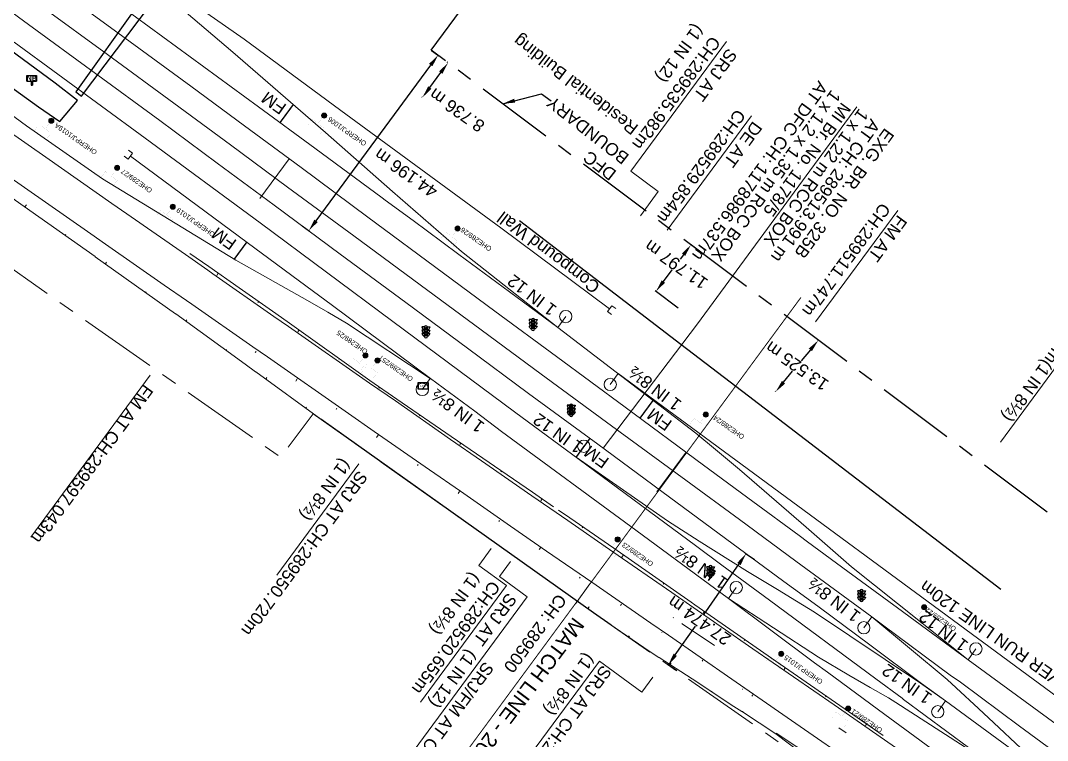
# Model space of a CAD drawing. Header units: metres. Extents: x 646303 to 662875, y 3366650 to 3378730.
# Drawn here: x 653125.6 to 653333.7, y 3373496.7 to 3373642.6 of the extents above; entities that cross this region are included whole.
import ezdxf
from ezdxf.enums import TextEntityAlignment as Align

# ---------------------------------------------------------------- set-up
doc = ezdxf.new("R2010")
doc.units = ezdxf.units.M
doc.header["$MEASUREMENT"] = 0
doc.header["$PDMODE"] = 3
doc.header["$PDSIZE"] = 0.5
doc.linetypes.add('CENTER', pattern=[50.8, 31.75, -6.35, 6.35, -6.35])
doc.linetypes.add('PHANTOM2', pattern=[1.25, 0.625, -0.125, 0.125, -0.125, 0.125, -0.125])
for name, color, linetype, lineweight in [('BOUNDARY DIMENTION', 10, 'Continuous', 0), ('BRIDGE DETAILS PLAN', 7, 'Continuous', 0), ('Existing Chainage', 7, 'Continuous', 0), ('Existing IR Track', 143, 'Continuous', 0), ('Existing Railway Boundary', 7, 'CENTER', 0), ('OHE MAST', 8, 'Continuous', 0), ('OHE MAST TEXT', 8, 'Continuous', 0), ('PROPOSED DFCC TOE SLOPES - Cut & Connection', 239, 'Continuous', 0), ('PROPOSED RETAINING WALL', 154, 'Continuous', 30), ("RAJPURA STN. SRJ's", 251, 'Continuous', 0)]:
    doc.layers.add(name, color=color, linetype=linetype, lineweight=lineweight)
for name, color, linetype in [('COMPOUND_WALL', 251, 'Continuous'), ('DFCC Boundary', 6, 'CENTER'), ('FOOTPATH', 251, 'Continuous'), ('LINK LINE', 190, 'Continuous'), ('LOCK', 251, 'Continuous'), ('MATCH LINE', 7, 'Continuous'), ('NAME_BOARD', 251, 'Continuous'), ('PLATFORM', 7, 'Continuous'), ('PROPOSED FORMATION LINE - Cut & Connection', 187, 'Continuous'), ('SIGNAL_POST', 8, 'Continuous'), ('TOPO_TEXT', 251, 'Continuous')]:
    doc.layers.add(name, color=color, linetype=linetype)
doc.styles.add('CUT-FILL', font='cut-fill.shx', dxfattribs={"height": 2})
doc.styles.add('NB', font='swissbo.ttf', dxfattribs={"height": 1.5})
doc.styles.get("Standard").update_dxf_attribs({"font": 'arial.ttf'})
doc.styles.add('Style-Arial', font='arial.ttf')
doc.dimstyles.new('DIM', dxfattribs={"dimtxt": 2.5, "dimasz": 2.5, "dimexe": 0.18, "dimexo": 0.0625, "dimgap": 0.09, "dimtad": 0, "dimtih": 1, "dimtoh": 1, "dimdec": 3, "dimzin": 0, "dimdsep": 46, "dimtxsty": 'Standard', "dimcen": 0.09, "dimadec": 0, "dimazin": 0, "dimtfac": 1, "dimtdec": 3, "dimtofl": 0, "dimtmove": 0, "dimatfit": 3, "dimfxl": 1, "dimtolj": 1, "dimtzin": 0, "dimarcsym": 0})
doc.dimstyles.new('ISO-25', dxfattribs={"dimtxt": 2.5, "dimasz": 2.5, "dimexe": 1.25, "dimexo": 0.625, "dimtad": 1, "dimtxsty": 'Standard', "dimcen": 2.5, "dimadec": 0, "dimazin": 0, "dimtfac": 1, "dimtmove": 0, "dimatfit": 3, "dimfxl": 1, "dimarcsym": 0})

# ---------------------------------------------------------------- blocks, each defined once
blk = doc.blocks.new('LOCK')
for p, q in [((-0.98, 0.67, 213), (-0.98, -0.6, 213)), ((1.14, 0.67, 213), (-0.98, 0.67, 213)), ((-0.93, 0.62, 213), (-0.93, -0.55, 213)), ((1.09, 0.62, 213), (-0.93, 0.62, 213)), ((1.09, -0.55, 213), (1.09, 0.62, 213)), ((1.14, -0.6, 213), (1.14, 0.67, 213)), ((-0.98, -0.6, 213), (1.14, -0.6, 213)), ((-0.93, -0.55, 213), (1.09, -0.55, 213))]:
    blk.add_line(p, q)
at = {"style": 'CUT-FILL'}
blk.add_text('LOCK', height=0.3, dxfattribs=at).set_placement((-0.49, -0.1, 213))
blk = doc.blocks.new('NB')
for p, q in [((-0.98, 0.82), (-0.98, 1.98)), ((-0.98, 1.98), (0.98, 1.98)), ((-0.98, 0.82), (0.98, 0.82)), ((-0.13, 0.82), (-0.13, 0)), ((-0.13, 0), (0.13, 0)), ((0.13, 0.82), (0.13, 0)), ((0.98, 1.98), (0.98, 0.82))]:
    blk.add_line(p, q)
at = {"style": 'NB', "width": 1.025371}
blk.add_text('NB', height=0.988, dxfattribs=at).set_placement((0, 1.4), align=Align.MIDDLE)
blk = doc.blocks.new('SIG')
for color, points in [(1, [(-0.22, 0.42, 0.180295), (-0.01, 0.33, -0.00255), (0.01, 0.33, -0.00255), (0.02, 0.33, 0.180295), (0.23, 0.42, -0.002654), (0.25, 0.44, 0.184495), (0.33, 0.65, 1.000001), (-0.32, 0.65, 0.184495), (-0.24, 0.44, -0.002654)]), (2, [(0.23, -0.23, -0.002654), (0.25, -0.21, 0.184495), (0.33, 0.01, 1.000001), (-0.32, 0.01, 0.184495), (-0.24, -0.21, -0.002654), (-0.22, -0.23, 0.180295), (-0.01, -0.32, -0.00255), (0.01, -0.32, -0.00255), (0.02, -0.32, 0.180295)]), (3, [(0.23, -0.88, -0.002654), (0.25, -0.86, 0.184495), (0.33, -0.64, 1.000001), (-0.32, -0.64, 0.184495), (-0.24, -0.86, -0.002654), (-0.22, -0.88, 0.395599)])]:
    blk.add_hatch(color=color).paths.add_polyline_path(points)
for p, q in [((-0.31, 0.98), (-0.32, -0.9)), ((0.33, -0.9), (0.32, 0.98))]:
    blk.add_line(p, q)
for points in [[(-0.31, 0.98), (-0.81, 0.98, 0.198758), (-0.42, 0.41, 0.003814), (-0.31, 0.39, 0.003814)], [(-0.31, 0.33), (-0.81, 0.33, 0.198758), (-0.42, -0.23, 0.003727), (-0.32, -0.26, 0.003727)], [(0.32, 0.98), (0.82, 0.98, -0.198758), (0.44, 0.41, -0.003814), (0.32, 0.39, -0.003814)], [(0.32, 0.33), (0.82, 0.33, -0.198758), (0.44, -0.23, -0.003727), (0.33, -0.26, -0.003727)], [(-0.32, -0.32), (-0.81, -0.32, 0.198758), (-0.42, -0.88, 0.003639), (-0.32, -0.9)], [(0.33, -0.32), (0.82, -0.32, -0.198758), (0.44, -0.88, -0.003639), (0.33, -0.9)]]:
    blk.add_lwpolyline(points, format="xyb")
for centre, radius, start, end in [((0.01, 0.91), 0.324, 12.4049, 167.5951), ((0.01, 0.81), 0.357, 27.7578, 152.2422), ((0.01, -0.9), 0.324, 181.4572, 358.5428)]:
    blk.add_arc(centre, radius, start, end)
blk = doc.blocks.new('OHE MAST')
h = blk.add_hatch(color=256)
edge = h.paths.add_edge_path()
edge.add_arc((0, 0), 0.514, 0, 360)
at = {"const_width": 0.01, "flags": 128}
for points in [[(1.5, 3.5), (1.5, 2), (-1.5, 2), (-1.5, 3.5)], [(0, 2), (0, 0)]]:
    blk.add_lwpolyline(points, dxfattribs=at)
blk.add_circle((0, 0), 0.514)
blk = doc.blocks.new('*D7303')
at = {"layer": 'Defpoints', "color": 0, "linetype": 'ByBlock', "ltscale": 0.5, "transparency": 16777216}
for p in [(653274.34, 3373533.25), (653256.83, 3373511.97), (653258.59, 3373510.74)]:
    blk.add_point(p, dxfattribs=at)
at = {"layer": 'Existing Railway Boundary', "color": 0, "linetype": 'ByBlock', "lineweight": -2, "ltscale": 0.5, "transparency": 16777216}
for p, q in [((653274.29, 3373533.28), (653272.44, 3373534.58)), ((653271.15, 3373532.43), (653263.88, 3373522.05)), ((653258.26, 3373514.02), (653262.34, 3373519.84)), ((653258.54, 3373510.78), (653256.68, 3373512.07))]:
    blk.add_line(p, q, dxfattribs=at)
at = {"layer": 'Existing Railway Boundary', "color": 0, "linetype": 'ByBlock', "ltscale": 0.5, "transparency": 16777216}
for points in [[(653270.81, 3373532.67), (653271.49, 3373532.19), (653272.58, 3373534.48)], [(653257.92, 3373514.26), (653258.6, 3373513.78), (653256.83, 3373511.97)]]:
    blk.add_solid(points, dxfattribs=at)
at = {"layer": 'Existing Railway Boundary', "color": 0, "linetype": 'ByBlock', "ltscale": 0.5, "transparency": 16777216, "insert": (653263.11, 3373520.94), "char_height": 2.5, "attachment_point": 5, "rotation": 145}
blk.add_mtext('\\A1;27.474 m', dxfattribs=at)
blk = doc.blocks.new('*D7093')
at = {"layer": 'BOUNDARY DIMENTION', "color": 0, "lineweight": -2, "transparency": 16777216}
for p, q in [((653287.17, 3373577.79), (653287.08, 3373577.87)), ((653285.62, 3373575.83), (653283.78, 3373573.6)), ((653280.19, 3373569.26), (653282.03, 3373571.49)), ((653278.55, 3373567.37), (653278.46, 3373567.45))]:
    blk.add_line(p, q, dxfattribs=at)
at = {"layer": 'BOUNDARY DIMENTION', "color": 0, "transparency": 16777216}
for points in [[(653285.3, 3373576.09), (653285.94, 3373575.56), (653287.22, 3373577.75)], [(653279.87, 3373569.53), (653280.51, 3373568.99), (653278.6, 3373567.33)]]:
    blk.add_solid(points, dxfattribs=at)
at = {"layer": 'Defpoints', "color": 0, "transparency": 16777216}
for p in [(653287.22, 3373577.75), (653287.22, 3373577.75), (653278.6, 3373567.33)]:
    blk.add_point(p, dxfattribs=at)
at = {"layer": 'BOUNDARY DIMENTION', "color": 0, "transparency": 16777216, "insert": (653282.91, 3373572.54), "char_height": 2.5, "attachment_point": 5, "rotation": 145}
blk.add_mtext('\\A1;13.525 m', dxfattribs=at)
blk = doc.blocks.new('*D7096')
at = {"layer": 'BOUNDARY DIMENTION', "color": 0, "lineweight": -2, "transparency": 16777216}
for p, q in [((653212.18, 3373634.05), (653212.08, 3373634.12)), ((653208.53, 3373628.99), (653210.75, 3373632)), ((653207, 3373627.01), (653206.9, 3373627.08))]:
    blk.add_line(p, q, dxfattribs=at)
at = {"layer": 'BOUNDARY DIMENTION', "color": 0, "transparency": 16777216}
for points in [[(653210.41, 3373632.25), (653211.08, 3373631.75), (653212.23, 3373634.01)], [(653208.2, 3373629.24), (653208.87, 3373628.74), (653207.05, 3373626.98)]]:
    blk.add_solid(points, dxfattribs=at)
at = {"layer": 'Defpoints', "color": 0, "transparency": 16777216}
for p in [(653212.23, 3373634.01), (653212.23, 3373634.01), (653207.05, 3373626.98)]:
    blk.add_point(p, dxfattribs=at)
at = {"layer": 'BOUNDARY DIMENTION', "color": 0, "transparency": 16777216, "insert": (653214.03, 3373624.39), "char_height": 2.5, "attachment_point": 5, "rotation": 145}
blk.add_mtext('\\A1;8.736 m', dxfattribs=at)
blk = doc.blocks.new('*D6981')
at = {"layer": 'Defpoints', "color": 0, "linetype": 'Continuous', "ltscale": 0.5, "transparency": 16777216}
for p in [(653208.84, 3373636.55), (653210.2, 3373635.55), (653182.64, 3373600.96)]:
    blk.add_point(p, dxfattribs=at)
at = {"layer": 'DFCC Boundary', "color": 0, "linetype": 'Continuous', "lineweight": -2, "ltscale": 0.5, "transparency": 16777216}
for p, q in [((653208.89, 3373636.52), (653210.35, 3373635.44)), ((653185.48, 3373601.97), (653208.72, 3373633.54)), ((653182.69, 3373600.93), (653184.15, 3373599.85))]:
    blk.add_line(p, q, dxfattribs=at)
at = {"layer": 'DFCC Boundary', "color": 0, "linetype": 'Continuous', "ltscale": 0.5, "transparency": 16777216}
for points in [[(653208.38, 3373633.78), (653209.06, 3373633.29), (653210.2, 3373635.55)], [(653185.15, 3373602.22), (653185.82, 3373601.72), (653184, 3373599.96)]]:
    blk.add_solid(points, dxfattribs=at)
at = {"layer": 'DFCC Boundary', "color": 0, "linetype": 'Continuous', "ltscale": 0.5, "transparency": 16777216, "insert": (653203.7, 3373611.66), "char_height": 2.5, "attachment_point": 5, "rotation": 145}
blk.add_mtext('\\A1;44.196 m', dxfattribs=at)
blk = doc.blocks.new('*D6999')
at = {"layer": 'BOUNDARY DIMENTION', "color": 0, "lineweight": -2, "transparency": 16777216}
for p, q in [((653265.94, 3373593.72), (653261.28, 3373597.21)), ((653259.93, 3373595.1), (653259.25, 3373594.2)), ((653255.85, 3373589.67), (653257.61, 3373592.01)), ((653258.86, 3373584.28), (653254.2, 3373587.77))]:
    blk.add_line(p, q, dxfattribs=at)
at = {"layer": 'BOUNDARY DIMENTION', "color": 0, "transparency": 16777216}
for points in [[(653259.59, 3373595.35), (653260.26, 3373594.85), (653261.43, 3373597.1)], [(653255.51, 3373589.92), (653256.18, 3373589.42), (653254.35, 3373587.67)]]:
    blk.add_solid(points, dxfattribs=at)
at = {"layer": 'Defpoints', "color": 0, "transparency": 16777216}
for p in [(653261.43, 3373597.1), (653265.99, 3373593.68), (653258.91, 3373584.24)]:
    blk.add_point(p, dxfattribs=at)
at = {"layer": 'BOUNDARY DIMENTION', "color": 0, "transparency": 16777216, "insert": (653258.43, 3373593.1), "char_height": 2.5, "attachment_point": 5, "rotation": 145}
blk.add_mtext('\\A1;11.797 m', dxfattribs=at)

msp = doc.modelspace()

# ---------------------------------------------------------------- linework, layer by layer
at = {"layer": 'BRIDGE DETAILS PLAN', "color": 7, "linetype": 'Continuous', "lineweight": 0, "flags": 128}
for points in [[(653295.0276, 3373625.0866), (653262.7416, 3373581.085)], [(653262.7416, 3373581.085), (653243.6444, 3373555.867)]]:
    msp.add_lwpolyline(points, dxfattribs=at)
at = {"layer": 'COMPOUND_WALL', "linetype": 'Continuous'}
for points in [[(653259.396, 3373576.932, 270.136), (653226.701, 3373601.996, 268.966)], [(653324.214, 3373527.243, 269.663), (653273.062, 3373566.463, 269.839), (653259.396, 3373576.932, 270.136)]]:
    msp.add_polyline3d(points, dxfattribs=at)
at = {"layer": 'DFCC Boundary', "ltscale": 0.5, "flags": 128}
msp.add_lwpolyline([(655695.597, 3371812.1897), (655640.8822, 3371912.823), (655580.0449, 3371996.7158), (655509.7792, 3372062.0857), (655426.9534, 3372113.9756), (655342.6069, 3372167.9462), (655257.8854, 3372221.2222), (655173.2688, 3372275.363), (655087.3459, 3372327.2788), (655002.8598, 3372380.6107), (654914.5097, 3372429.9473), (654741.1355, 3372529.4419), (654650.033, 3372576.4159), (654568.6995, 3372626.155), (654571.9877, 3372630.6369), (654391.4686, 3372756.327), (654377.1337, 3372736.8494), (654004.4289, 3373016.6995), (654007.7887, 3373020.6424), (653690.5739, 3373253.6486), (653690.5425, 3373253.6059), (653433.8132, 3373453.1485), (653440.7668, 3373462.5592), (653208.8394, 3373636.5534), (653216.1698, 3373646.5105), (653142.1983, 3373700.8896), (653053.6963, 3373771.1122), (652994.4341, 3373810.5255), (652929.3691, 3373859.5713), (652860.9168, 3373902.1103), (652749.6028, 3373984.4705), (652631.2396, 3374070.7175), (652636.2281, 3374078.1704), (652537.912, 3374145.7283), (652392.904, 3374241.2711), (652388.7719, 3374235.6812), (652308.569, 3374304.8076), (652315.9256, 3374314.7669), (652103.9815, 3374448.7876), (652083.1937, 3374464.1943), (652072.7494, 3374471.9329), (652052.3219, 3374487.0684), (652038.1897, 3374497.5387), (652024.0173, 3374508.0388), (652009.8347, 3374518.5254), (651995.6683, 3374529), (651981.7515, 3374539.2836), (651967.8828, 3374549.5317), (651954.6903, 3374559.2866), (651941.4997, 3374569.04), (651923.9377, 3374582.0168), (651906.3215, 3374595.0337), (651892.0868, 3374605.5547), (651877.7985, 3374616.1153), (651861.6288, 3374628.0564), (651845.5071, 3374639.9619), (651829.5757, 3374651.7544), (651824.7911, 3374655.296), (651813.6747, 3374663.5244), (651797.4592, 3374675.4968), (651792.6217, 3374679.0685), (651809.3453, 3374701.6999), (651798.0335, 3374710.0518), (651782.3495, 3374721.6444), (651766.6655, 3374733.2369), (651750.5163, 3374745.1875), (651734.3118, 3374757.179), (651717.3274, 3374769.6994), (651700.4625, 3374782.1317), (651684.6001, 3374793.8578), (651668.5938, 3374805.6902), (651652.6806, 3374817.4203), (651636.8173, 3374829.1137), (651620.9269, 3374840.8662), (651604.9647, 3374852.6718), (651588.7459, 3374864.6312), (651572.5882, 3374876.5455), (651556.6943, 3374888.2868), (651540.8409, 3374899.9983), (651524.5553, 3374912.0488), (651508.2568, 3374924.109), (651492.7938, 3374935.5157), (651477.3997, 3374946.8715), (651461.3291, 3374958.7436), (651445.2311, 3374970.6359), (651429.3555, 3374982.3615), (651413.4375, 3374994.1184), (651396.6322, 3375006.522), (651379.7761, 3375018.963), (651363.6644, 3375030.8565), (651352.7728, 3375038.8965), (651331.6522, 3375054.4784), (651315.7738, 3375066.1947), (651299.7306, 3375078.0412), (651283.6239, 3375089.9346), (651273.9044, 3375097.1057), (651264.2377, 3375104.2378), (651243.4187, 3375119.6324), (651222.5077, 3375135.095), (651201.5462, 3375150.5784), (651180.4926, 3375166.1298), (651161.7365, 3375179.9701), (651143.0969, 3375193.7244), (651126.6442, 3375205.9373), (651110.0563, 3375218.2505), (651088.7204, 3375233.9244), (651067.5473, 3375249.4788), (651049.4448, 3375262.8672), (651031.0656, 3375276.4601), (651013.3004, 3375289.5618), (650995.6557, 3375302.5748), (650975.556, 3375317.4171), (650955.4878, 3375332.2363), (650948.8014, 3375337.1771), (650951.4372, 3375340.7501), (650937.0874, 3375351.3535), (650916.0918, 3375366.8677), (650897.9224, 3375380.2929), (650879.805, 3375393.6796), (650866.8386, 3375403.2309), (650853.9116, 3375412.7532), (650835.5886, 3375426.289), (650817.2946, 3375439.8035), (650797.968, 3375454.1206), (650778.7222, 3375468.3781), (650760.7655, 3375481.6337), (650742.8011, 3375494.8949), (650723.0807, 3375509.4255), (650703.3693, 3375523.9495), (650688.6613, 3375534.8372), (650673.8463, 3375545.804), (650653.7938, 3375560.6295), (650633.6894, 3375575.4932), (650612.6421, 3375591.0542), (650592.0153, 3375606.3042), (650570.0328, 3375622.5591), (650548.5001, 3375638.4814), (650530.5234, 3375651.793), (650512.3606, 3375665.2423), (650494.7465, 3375678.2665), (650476.9008, 3375691.462), (650459.2976, 3375704.4721), (650441.3132, 3375717.7633), (650427.1261, 3375728.1319), (650413.8099, 3375737.864), (650402.677, 3375746.2697), (650389.8486, 3375755.6668), (650377.7322, 3375764.5425), (650360.7275, 3375777.1141), (650343.7744, 3375789.6482), (650325.0342, 3375803.5254), (650306.3109, 3375817.39), (650287.6225, 3375831.2124), (650268.717, 3375845.1957), (650250.337, 3375858.8009), (650231.8256, 3375872.5033), (650215.4559, 3375884.6355), (650199.261, 3375896.6381), (650189.9351, 3375903.5429), (650184.6476, 3375907.4517), (650170.3331, 3375918.0338), (650153.2211, 3375930.7288), (650135.9365, 3375943.5518), (650119.2313, 3375955.9159), (650102.3769, 3375968.3905), (650085.2738, 3375981.0461), (650068.2078, 3375993.6742), (650052.7787, 3376005.1011), (650037.4384, 3376016.4621), (650022.1728, 3376027.766), (650006.9632, 3376039.0283), (649974.7512, 3376062.8762), (649961.4537, 3376072.7117), (649948.2091, 3376082.508), (649944.476, 3376085.2722), (649918.728, 3376050.5341), (649909.4316, 3376057.4177), (649896.4092, 3376067.0604), (649893.7832, 3376069.0128), (649891.1645, 3376070.9437), (649888.4639, 3376072.9569), (649875.744, 3376082.3694), (649867.5551, 3376088.4016), (649853.4118, 3376098.8745), (649839.2513, 3376109.3603), (649829.0749, 3376116.9005), (649827.2194, 3376118.2675), (649818.0867, 3376125.0366), (649808.8566, 3376131.8779), (649793.2502, 3376143.4201), (649777.6288, 3376154.9733), (649763.6321, 3376165.3144), (649749.5741, 3376175.7007), (649733.9228, 3376187.2754), (649718.3343, 3376198.8036), (649705.3241, 3376208.4391), (649692.3703, 3376218.0327), (649678.0208, 3376228.6769), (649663.5747, 3376239.3366), (649646.4625, 3376252.0623), (649634.6272, 3376260.744), (649624.9192, 3376267.9946), (649615.0208, 3376275.3876), (649599.9831, 3376286.4834), (649588.9857, 3376294.598), (649590.032, 3376296.0132), (649586.1685, 3376298.8639), (649569.3593, 3376311.3207), (649552.641, 3376323.7102), (649537.2353, 3376335.0739), (649521.9792, 3376346.327), (649506.2408, 3376358.0035), (649490.3575, 3376369.7875), (649475.7578, 3376380.5673), (649461.1933, 3376391.3211), (649445.4753, 3376402.9572), (649429.8494, 3376414.5253), (649414.4906, 3376425.9209), (649378.3483, 3376452.6365), (649368.4603, 3376459.9984), (649352.6509, 3376471.6682), (649336.6992, 3376483.4434), (649322.3941, 3376494.1037), (649307.6557, 3376505.0862), (649290.8736, 3376517.4208), (649273.972, 3376529.8435), (649258.1992, 3376541.4854), (649242.2966, 3376553.2232), (649226.5432, 3376564.8634), (649210.8826, 3376576.435), (649195.2207, 3376588.0769), (649179.5326, 3376599.7383), (649164.9134, 3376610.5118), (649150.5177, 3376621.1205), (649135.415, 3376632.3287), (649120.2337, 3376643.5954), (649107.8929, 3376652.6743), (649095.5927, 3376661.7234), (649079.5687, 3376673.5769), (649063.4846, 3376685.4748), (649046.5651, 3376697.9756), (649029.6506, 3376710.4727), (649013.3465, 3376722.5351), (648996.9805, 3376734.6431), (648980.3936, 3376746.8979), (648963.6626, 3376759.259), (648946.7453, 3376771.7643), (648929.6945, 3376784.3682), (648913.5118, 3376796.3614), (648897.2206, 3376808.435), (648876.2496, 3376823.9678), (648855.1325, 3376839.6089), (648839.3985, 3376851.2044), (648823.6596, 3376862.8037), (648806.187, 3376875.7235), (648788.7814, 3376888.5937), (648772.4766, 3376900.6763), (648756.1277, 3376912.7915), (648748.6058, 3376918.3049), (648733.321, 3376929.6306), (648718.1841, 3376940.8501), (648694.1574, 3376958.9078), (648686.9154, 3376964.1595), (648685.9321, 3376964.8321), (648667.95, 3376978.2197), (648649.3198, 3376992.1471), (648633.5557, 3377003.8368), (648617.684, 3377015.6038), (648613.3865, 3377018.7718), (648613.1308, 3377018.4261), (648605.39, 3377024.1325), (648593.439, 3377032.9404), (648576.5994, 3377045.3816), (648559.8787, 3377057.7351), (648542.9247, 3377070.3132), (648525.9483, 3377082.908), (648511.3109, 3377093.7409), (648496.5572, 3377104.6599), (648477.562, 3377118.7172), (648458.5464, 3377132.7896), (648451.3349, 3377138.2101), (648435.5918, 3377149.862), (648422.1096, 3377159.9046), (648408.3664, 3377170.0637), (648394.6863, 3377180.1761), (648381.6588, 3377189.818), (648368.6059, 3377199.4787), (648354.1188, 3377210.196), (648339.6473, 3377220.9017), (648325.8166, 3377231.1386), (648311.9735, 3377241.3853), (648297.2469, 3377252.2824), (648283.6168, 3377262.3688), (648282.6002, 3377260.9951), (648281.5015, 3377261.8082), (648268.446, 3377271.4578), (648255.3849, 3377281.1115), (648243.3023, 3377290.0413), (648231.5826, 3377298.7116), (648230.1246, 3377299.843), (648216.137, 3377310.1827), (648202.3989, 3377320.3379), (648187.9045, 3377331.0225), (648173.4524, 3377341.7035), (648159.964, 3377351.7009), (648146.3755, 3377361.7726), (648132.3698, 3377372.1252), (648118.3132, 3377382.5155), (648104.5683, 3377392.6752), (648090.8453, 3377402.8186), (648079.0331, 3377411.5788), (648067.1746, 3377420.3734), (648052.1864, 3377431.461), (648037.1291, 3377442.5999), (648023.4384, 3377452.7367), (648009.6421, 3377462.9518), (647998.5681, 3377471.1475), (647977.6651, 3377486.6371), (647970.8013, 3377491.7424), (647954.3046, 3377504.0127), (647940.5645, 3377514.1537), (647927.1436, 3377524.0583), (647912.5029, 3377534.9198), (647897.7662, 3377545.8524), (647883.3488, 3377556.5286), (647868.9785, 3377567.1699), (647855.3948, 3377577.2425), (647841.7032, 3377587.3948), (647828.8284, 3377596.8277), (647815.9828, 3377606.2395), (647798.869, 3377618.9232), (647787.996, 3377626.9816), (647769.1212, 3377640.9619), (647756.6675, 3377650.183), (647742.624, 3377660.5991), (647728.5049, 3377671.0713), (647713.635, 3377682.0926), (647698.699, 3377693.1628), (647681.9918, 3377705.517), (647665.4025, 3377717.7839), (647652.0515, 3377727.6811), (647638.8028, 3377737.5025), (647625.2604, 3377747.546), (647611.724, 3377757.585), (647601.846, 3377764.9047), (647586.5632, 3377776.2354), (647574.9107, 3377784.8659), (647552.1318, 3377801.7377), (647544.5766, 3377807.3492), (647531.2096, 3377817.2774), (647518.7824, 3377826.4783), (647506.3678, 3377835.6698), (647493.0662, 3377845.5438), (647479.7149, 3377855.4547), (647466.3541, 3377865.3556), (647452.9886, 3377875.26), (647440.1702, 3377884.755), (647427.3392, 3377894.2595), (647421.9004, 3377898.2902), (647422.4016, 3377898.9655), (647413.1507, 3377905.8213), (647398.5546, 3377916.6386), (647385.2867, 3377926.4568), (647372.1159, 3377936.2032), (647357.4127, 3377947.1112), (647351.2811, 3377951.6601), (647330.0092, 3377967.4105), (647317.4471, 3377976.6964), (647304.414, 3377986.3606), (647291.335, 3377996.0589), (647278.7541, 3378005.3917), (647266.0777, 3378014.7954), (647252.9457, 3378024.4462), (647239.9839, 3378033.9719), (647225.7512, 3378044.5255), (647211.5179, 3378055.0796), (647196.511, 3378066.208), (647181.4966, 3378077.3419), (647167.7872, 3378087.5064), (647154.0498, 3378097.6917), (647140.7668, 3378107.5414), (647127.4862, 3378117.3893), (647113.2521, 3378127.9375), (647099.0375, 3378138.4713), (647085.0268, 3378148.8592), (647070.9977, 3378159.2608), (647056.5444, 3378169.9697), (647042.0873, 3378180.6814), (647027.5624, 3378191.4464), (647013.0728, 3378202.1851), (646999.864, 3378211.9684), (646986.6741, 3378221.7376), (646973.6148, 3378231.4185), (646960.4875, 3378241.1499), (646945.7953, 3378252.0414), (646931.0256, 3378262.9902), (646930.6274, 3378263.2852), (646951.9475, 3378292.0562)], dxfattribs=at)
at = {"layer": 'Existing Chainage', "color": 0, "linetype": 'Continuous', "lineweight": 13, "flags": 128}
for points in [[(653174.126, 3373606.4875), (653180.0548, 3373614.5404)], [(653254.5095, 3373547.0278), (653260.4504, 3373555.0718)]]:
    msp.add_lwpolyline(points, dxfattribs=at)
at = {"layer": 'Existing IR Track', "flags": 128}
for points in [[(653208.6326, 3373570.0166), (653191.6631, 3373581.2112), (653187.8748, 3373583.4691), (653183.7851, 3373585.8114), (653169.2489, 3373593.9716), (653142.2016, 3373610.4694), (653126.8177, 3373621.2183), (653087.2801, 3373650.3681), (653040.9011, 3373684.5495)], [(653234.492, 3373580.3378), (653214.9833, 3373595.7835), (653200.9834, 3373607.9227), (653187.3821, 3373619.8394), (653168.6291, 3373636.1263), (653156.4805, 3373646.489), (653153.5116, 3373649.0447), (653149.8458, 3373652.2738), (653141.9771, 3373659.1641), (653136.4367, 3373663.9879), (653126.201, 3373672.9183), (653117.4788, 3373680.4895)], [(653244.9593, 3373584.1682), (653222.9098, 3373600.5697), (653190.5405, 3373624.3504), (653170.9388, 3373638.7748), (653157.9983, 3373647.8682), (653142.3481, 3373659.7071), (653136.7159, 3373664.1621), (653126.201, 3373672.9183)], [(653234.492, 3373580.3378), (653224.6418, 3373587.5982), (653214.4132, 3373595.1387), (653210.9529, 3373597.7348), (653205.1557, 3373602.0288), (653199.5081, 3373606.172), (653198.8602, 3373606.6507), (653185.2288, 3373616.7202), (653173.8471, 3373625.0578), (653162.7214, 3373633.2078), (653148.8836, 3373643.3005), (653135.9219, 3373652.7543), (653117.1724, 3373666.5456)], [(653114.3889, 3373662.778), (653132.956, 3373649.093), (653146.0846, 3373639.5004), (653160.0914, 3373629.238), (653171.0029, 3373621.2047), (653182.4587, 3373612.7706), (653195.9674, 3373602.7429), (653211.3195, 3373591.3472), (653221.7338, 3373583.6639), (653234.2149, 3373574.4556), (653248.1047, 3373564.1898), (653263.9843, 3373552.4618), (653273.9813, 3373545.083), (653283.3529, 3373538.1738), (653285.0673, 3373536.9042), (653293.2348, 3373530.9191), (653303.249, 3373523.5633), (653317.6199, 3373512.9801), (653335.3815, 3373499.964)], [(653111.5589, 3373658.9601), (653130.0925, 3373645.275), (653143.2285, 3373635.6585), (653156.6954, 3373625.7997), (653168.1467, 3373617.3529), (653179.7269, 3373608.8101), (653193.1401, 3373598.9238), (653206.5752, 3373589.0215), (653218.9352, 3373579.8898), (653231.0802, 3373570.9169), (653245.3343, 3373560.4529), (653260.3742, 3373549.4125), (653271.2567, 3373541.4098), (653282.6826, 3373533.0075), (653298.0825, 3373521.6847), (653300.5196, 3373519.875), (653313.9356, 3373509.9121), (653316.0278, 3373508.4486), (653328.0088, 3373499.5369), (653332.3315, 3373496.3806), (653342.1277, 3373489.1421)], [(653108.856, 3373655.3032), (653127.204, 3373641.7838), (653140.5421, 3373632.0156), (653153.8129, 3373622.2966), (653165.4395, 3373613.6909), (653176.9941, 3373605.1382), (653190.3982, 3373595.2187), (653203.6426, 3373585.4174), (653216.1668, 3373576.1462), (653228.5305, 3373566.9939), (653242.5455, 3373556.676), (653257.09, 3373545.9683), (653268.4398, 3373537.599), (653280.2415, 3373528.8963), (653284.1361, 3373526.0343), (653287.3864, 3373523.6644), (653297.6655, 3373516.0259), (653308.1675, 3373508.2238), (653312.9997, 3373504.7035), (653321.3354, 3373498.5574), (653327.4483, 3373494.0596), (653334.1406, 3373489.1205)], [(653589.2761, 3373289.914), (653578.1075, 3373298.1757), (653531.6696, 3373333.0756), (653506.3207, 3373353.1243), (653482.1744, 3373372.2848), (653450.791, 3373396.4534), (653421.9196, 3373418.2064), (653383.4214, 3373446.7403), (653355.0438, 3373467.6945), (653331.164, 3373485.2442), (653322.0421, 3373492.0109), (653304.4983, 3373504.9733), (653304.2022, 3373505.2013), (653298.9105, 3373509.1454), (653277.3417, 3373525.0611), (653271.7085, 3373529.2226), (653267.6726, 3373532.2032), (653262.331, 3373536.1541), (653238.8115, 3373553.5782), (653225.6563, 3373563.2586), (653201.0742, 3373581.5641), (653174.1568, 3373601.5586), (653150.8967, 3373618.7451), (653124.3648, 3373638.158)], [(653208.6495, 3373570.004), (653192.2661, 3373582.2653), (653188.5662, 3373585.0442), (653184.996, 3373587.6471), (653171.5179, 3373597.5666), (653147.8856, 3373615.0784)], [(653317.5966, 3373512.9969), (653293.9846, 3373531.8366), (653284.7821, 3373539.8957), (653271.2421, 3373551.5621), (653266.4364, 3373555.6123), (653262.4167, 3373558.9583), (653234.492, 3373580.3378)], [(653246.6881, 3373571.0003), (653343.3276, 3373499.861)], [(653371.1528, 3373449.8828), (653352.1675, 3373464.1113), (653328.606, 3373481.4262), (653300.7183, 3373501.9502), (653289.0739, 3373510.5212), (653286.4782, 3373512.4276), (653269.0362, 3373525.4187), (653250.2883, 3373539.2885), (653223.053, 3373559.3039), (653217.627, 3373563.3745), (653208.6495, 3373570.004)], [(653313.0178, 3373504.686), (653307.9244, 3373508.2988), (653286.476, 3373522.6312), (653282.8054, 3373524.8955), (653278.96, 3373527.2838), (653272.8899, 3373530.9367), (653263.1233, 3373537.0392), (653256.6546, 3373541.1739), (653238.1585, 3373554.0587)], [(653322.089, 3373491.9762), (653302.9513, 3373504.3439), (653301.4371, 3373505.2711), (653297.702, 3373507.4241), (653293.4123, 3373509.887), (653287.2421, 3373513.5094), (653269.0362, 3373525.4187)], [(653344.7129, 3373481.3209), (653334.5682, 3373489.5512), (653328.2251, 3373495.0895), (653322.7591, 3373500.251), (653319.6569, 3373503.1559), (653315.1755, 3373507.352), (653313.3233, 3373509.0049), (653298.0684, 3373521.695)]]:
    msp.add_lwpolyline(points, dxfattribs=at)
at = {"layer": 'Existing Railway Boundary', "ltscale": 0.5, "flags": 128}
msp.add_lwpolyline([(654002.209, 3372947.3374), (653941.6142, 3372995.8875), (653885.0948, 3373041.1722), (653849.3973, 3373069.6171), (653743.2122, 3373149.4146), (653618.3148, 3373244.7252), (653580.9535, 3373273.9706), (653528.5753, 3373314.5086), (653337.2875, 3373455.6537), (653241.7142, 3373522.5487), (653184.8817, 3373562.8841), (653178.3209, 3373554.058), (653007.7255, 3373673.7874), (652924.822, 3373729.8796), (652907.72, 3373740.0209), (652904.5642, 3373745.0641), (652864.1809, 3373771.0185), (652862.8289, 3373763.9282), (652836.0798, 3373790.575), (652793.9064, 3373826.9777), (652786.3399, 3373815.8276), (652694.4321, 3373883.0097), (652615.3514, 3373944.3753), (652559.0758, 3373987.3078), (652463.6034, 3374028.6205), (652316.9711, 3374087.5745), (652144.3796, 3374095.1872)], dxfattribs=at)
at = {"layer": 'FOOTPATH', "linetype": 'Continuous'}
msp.add_polyline3d([(653115.666, 3373677.901, 268.873), (653113.801, 3373675.867, 268.858), (653113.291, 3373675.14, 268.878), (653133.939, 3373658.292, 268.841), (653138.201, 3373655.025, 268.937), (653149.431, 3373645.792, 268.973), (653136.804, 3373628.104, 268.916), (653137.963, 3373627.244, 268.917), (653152.171, 3373646.012, 268.984), (653139.238, 3373656.316, 268.936), (653135.204, 3373659.425, 268.806)], close=True, dxfattribs=at)
at = {"layer": 'LINK LINE', "linetype": 'Continuous', "lineweight": 0}
for points in [[(653186.4797, 3373561.75), (653173.2599, 3373571.3661), (653173.2539, 3373571.3705), (653171.132, 3373572.9128), (653157.0573, 3373583.0914), (653157.0473, 3373583.0985), (653140.7724, 3373594.7019), (653140.7607, 3373594.7102), (653124.542, 3373606.1909), (653124.4477, 3373606.2573), (653108.122, 3373617.7447), (653108.0903, 3373617.767), (653091.8788, 3373629.4158), (653091.8484, 3373629.4376), (653075.6048, 3373641.044), (653075.5754, 3373641.0649), (653059.2879, 3373652.6718), (653059.2841, 3373652.6745), (653043.5204, 3373663.92)], [(653159.9052, 3373595.3584), (653163.7449, 3373592.7042), (653169.8856, 3373588.4186), (653177.3632, 3373583.1929), (653180.1292, 3373581.2345), (653196.4069, 3373569.6151), (653201.8399, 3373565.8507), (653212.8881, 3373558.2917), (653229.3578, 3373546.9524), (653233.6101, 3373544.0383)]]:
    msp.add_lwpolyline(points, dxfattribs=at)
at = {"layer": 'LINK LINE', "linetype": 'Continuous', "lineweight": 0, "flags": 128}
for points in [[(653126.8231, 3373605.2472), (653126.5035, 3373604.8025)], [(653134.8046, 3373599.218), (653134.6657, 3373599.0247)], [(653143.0641, 3373593.5755), (653142.8229, 3373593.2399)], [(653151.075, 3373587.5871), (653150.9654, 3373587.4347)], [(653159.3051, 3373581.9037), (653159.098, 3373581.6156)], [(653181.7654, 3373579.4762), (653182.0402, 3373579.8703)], [(653181.7654, 3373579.4762), (653182.0402, 3373579.8703)], [(653167.3134, 3373575.9117), (653167.2011, 3373575.7555)], [(653173.33, 3373575.4742), (653173.1828, 3373575.2631)], [(653173.33, 3373575.4742), (653173.1828, 3373575.2631)], [(653173.3305, 3373575.4739), (653173.1833, 3373575.2627)], [(653173.3305, 3373575.4739), (653173.1833, 3373575.2627)], [(653190.0739, 3373573.909), (653190.1795, 3373574.0604)], [(653190.0739, 3373573.909), (653190.1795, 3373574.0604)], [(653175.5461, 3373570.232), (653175.2965, 3373569.8847)], [(653181.6808, 3373569.9658), (653181.3575, 3373569.5022)], [(653181.6808, 3373569.9658), (653181.3575, 3373569.5022)], [(653181.6809, 3373569.9657), (653181.3577, 3373569.502)], [(653181.6809, 3373569.9657), (653181.3577, 3373569.502)], [(653198.171, 3373568.0402), (653198.3367, 3373568.278)], [(653198.171, 3373568.0402), (653198.3367, 3373568.278)], [(653183.5251, 3373564.1991), (653183.3835, 3373564.0022)], [(653189.7094, 3373563.9961), (653189.5346, 3373563.7454)], [(653189.7094, 3373563.9961), (653189.5346, 3373563.7454)], [(653189.7107, 3373563.9952), (653189.536, 3373563.7444)], [(653189.7107, 3373563.9952), (653189.536, 3373563.7444)], [(653198.0909, 3373558.5301), (653197.7624, 3373558.0586)], [(653198.0909, 3373558.5301), (653197.7624, 3373558.0586)], [(653198.0926, 3373558.5289), (653197.7644, 3373558.0573)], [(653198.0926, 3373558.5289), (653197.7644, 3373558.0573)], [(653214.5846, 3373556.6194), (653214.8217, 3373556.9605)], [(653214.5846, 3373556.6194), (653214.8217, 3373556.9605)], [(653206.1529, 3373552.6045), (653206.0047, 3373552.3916)], [(653206.1529, 3373552.6045), (653206.0047, 3373552.3916)], [(653206.1551, 3373552.603), (653206.0071, 3373552.39)], [(653206.1551, 3373552.603), (653206.0071, 3373552.39)], [(653222.9267, 3373551.1031), (653223.0569, 3373551.2906)], [(653222.9267, 3373551.1031), (653223.0569, 3373551.2906)], [(653214.5153, 3373547.1098), (653214.2514, 3373546.7301)], [(653214.5153, 3373547.1098), (653214.2514, 3373546.7301)], [(653214.5159, 3373547.1094), (653214.2521, 3373546.7296)], [(653214.5159, 3373547.1094), (653214.2521, 3373546.7296)], [(653234.6165, 3373543.3486), (653236.8739, 3373541.8015), (653245.8285, 3373535.6139), (653261.4918, 3373524.662), (653262.2209, 3373524.1578), (653278.6526, 3373512.756), (653295.0691, 3373501.3324), (653300.3626, 3373497.6476)], [(653222.6134, 3373541.2381), (653222.4976, 3373541.0714)], [(653222.6134, 3373541.2381), (653222.4976, 3373541.0714)], [(653222.6153, 3373541.2368), (653222.4996, 3373541.0701)], [(653222.6153, 3373541.2368), (653222.4996, 3373541.0701)], [(653230.9474, 3373535.7035), (653230.6937, 3373535.3379)], [(653230.9474, 3373535.7035), (653230.6937, 3373535.3379)], [(653230.9492, 3373535.7023), (653230.6957, 3373535.3364)], [(653230.9492, 3373535.7023), (653230.6957, 3373535.3364)], [(653239.0167, 3373529.7872), (653238.8644, 3373529.5675)], [(653239.0167, 3373529.7872), (653238.8644, 3373529.5675)], [(653239.018, 3373529.7863), (653238.8658, 3373529.5665)], [(653239.018, 3373529.7863), (653238.8658, 3373529.5665)], [(653238.0634, 3373524.3185), (653240.9147, 3373528.4258)], [(653239.8346, 3373523.8827), (653244.7845, 3373520.3935), (653253.145, 3373514.6439), (653254.9367, 3373513.4766), (653254.9852, 3373513.445), (653261.6609, 3373509.1243), (653270.1162, 3373503.517), (653271.7259, 3373502.5269), (653271.8549, 3373502.4476), (653278.6243, 3373497.9902), (653286.6315, 3373491.9352), (653288.0403, 3373490.8694), (653288.0616, 3373490.8533), (653294.9587, 3373486.3867), (653305.1678, 3373480.5122), (653305.2869, 3373480.4416), (653321.8837, 3373469.5311), (653322.0241, 3373469.4393), (653338.6216, 3373458.5837)], [(653240.7908, 3373523.7397), (653240.5428, 3373523.3835)], [(653240.8271, 3373523.7146), (653240.5808, 3373523.3567)], [(653247.392, 3373524.3139), (653247.1649, 3373523.9859)], [(653247.392, 3373524.3139), (653247.1649, 3373523.9859)], [(653247.3923, 3373524.3137), (653247.1653, 3373523.9857)], [(653247.3923, 3373524.3137), (653247.1653, 3373523.9857)], [(653271.966, 3373507.1036), (653271.8711, 3373506.9665)], [(653271.966, 3373507.1036), (653271.8711, 3373506.9665)], [(653273.9372, 3373505.9422), (653273.7311, 3373505.6445)], [(653273.9372, 3373505.9422), (653273.7311, 3373505.6445)], [(653296.7812, 3373499.6797), (653296.9965, 3373499.9908)], [(653305.4301, 3373480.6613), (653305.3143, 3373480.7368), (653295.4623, 3373487.1592), (653288.5807, 3373491.6481), (653288.5584, 3373491.6626), (653287.0833, 3373492.6264), (653278.7098, 3373498.1199)]]:
    msp.add_lwpolyline(points, dxfattribs=at)
at = {"layer": 'LINK LINE', "linetype": 'Continuous', "lineweight": 0}
for points in [[(653339.7749, 3373469.7136, 267.5232), (653323.329, 3373481.0948, 267.5291), (653306.8831, 3373492.476, 267.535), (653290.4371, 3373503.8572, 267.5409), (653273.9912, 3373515.2384, 267.5469), (653261.1295, 3373524.1392, 267.5515), (653257.5454, 3373526.6196, 267.5528), (653245.612, 3373534.8802, 267.5571), (653236.4672, 3373541.2156, 267.5604), (653229.1769, 3373546.2712, 267.563), (653219.0102, 3373553.3296, 267.5667), (653212.7534, 3373557.6781, 267.5689), (653201.5661, 3373565.4621, 267.573), (653196.3411, 3373569.1014, 267.5749), (653179.9359, 3373580.5382, 267.5808), (653176.9573, 3373582.6155, 267.5819), (653164.5982, 3373591.2349, 267.5863), (653163.5314, 3373591.9789, 267.5867), (653159.0321, 3373595.1168, 267.5882), (653147.1268, 3373603.4197, 267.5915), (653144.1399, 3373605.5028, 267.5922), (653130.7223, 3373614.8604, 267.595), (653114.3177, 3373626.3012, 267.5984)], [(653335.5069, 3373463.5463, 267.5232), (653319.061, 3373474.9275, 267.5291), (653302.6151, 3373486.3088, 267.535), (653286.1692, 3373497.69, 267.5409), (653269.7233, 3373509.0712, 267.5469), (653256.8615, 3373517.972, 267.5515), (653253.2773, 3373520.4524, 267.5528), (653241.3422, 3373528.7142, 267.5571), (653232.1946, 3373535.0516, 267.5604), (653224.9016, 3373540.1091, 267.563), (653214.7311, 3373547.1701, 267.5667), (653208.4719, 3373551.5203, 267.5689), (653197.2805, 3373559.3072, 267.573), (653192.0537, 3373562.9477, 267.5749), (653175.6457, 3373574.3865, 267.5808), (653172.667, 3373576.4638, 267.5819), (653160.3079, 3373585.0832, 267.5863), (653159.2411, 3373585.8272, 267.5867), (653154.7418, 3373588.9651, 267.5882), (653142.8365, 3373597.268, 267.5915), (653139.8496, 3373599.3511, 267.5922), (653126.432, 3373608.7087, 267.595), (653110.0274, 3373620.1495, 267.5984)]]:
    msp.add_polyline3d(points, dxfattribs=at)
at = {"layer": 'MATCH LINE', "linetype": 'PHANTOM2', "ltscale": 15, "const_width": 0.2}
msp.add_lwpolyline([(653283.701, 3373586.4344), (653214.4606, 3373492.3832)], dxfattribs=at)
at = {"layer": 'PLATFORM', "linetype": 'Continuous'}
msp.add_polyline3d([(653133.564, 3373622.078, 268.998), (653137.196, 3373626.382, 268.851), (653132.641, 3373629.898, 269.688), (653011.325, 3373719.384, 269.843), (652994.236, 3373731.977, 269.692), (652991.521, 3373728.951, 269.642), (653008.106, 3373715.846, 269.909), (653088.505, 3373656.501, 269.827), (653087.668, 3373655.169, 269.785), (653129.261, 3373625.057, 269.744)], close=True, dxfattribs=at)
at = {"layer": 'PROPOSED DFCC TOE SLOPES - Cut & Connection', "flags": 128}
for points in [[(653159.9052, 3373595.3584), (653163.7449, 3373592.7042), (653169.8856, 3373588.4186), (653177.3632, 3373583.1929), (653180.1292, 3373581.2345), (653196.4069, 3373569.6151), (653201.8399, 3373565.8507), (653212.8881, 3373558.2917), (653229.3578, 3373546.9524), (653233.6101, 3373544.0383)], [(653165.361, 3373590.9163), (653165.6706, 3373591.3603)], [(653165.361, 3373590.9163), (653165.6706, 3373591.3603)], [(653173.7161, 3373585.4153), (653173.8691, 3373585.6347)], [(653173.7161, 3373585.4153), (653173.8691, 3373585.6347)], [(653206.4754, 3373562.4699), (653206.574, 3373562.6117)], [(653206.4754, 3373562.4699), (653206.574, 3373562.6117)], [(653231.0094, 3373545.2135), (653231.2948, 3373545.625)], [(653231.0094, 3373545.2135), (653231.2948, 3373545.625)], [(653234.6165, 3373543.3486), (653236.8739, 3373541.8015), (653245.8285, 3373535.6139), (653261.4918, 3373524.662), (653262.2209, 3373524.1578), (653278.6526, 3373512.756), (653295.0691, 3373501.3324), (653300.3626, 3373497.6476)], [(653239.3802, 3373539.7402), (653239.5346, 3373539.963)], [(653239.3802, 3373539.7402), (653239.5346, 3373539.963)], [(653247.4452, 3373533.8241), (653247.7528, 3373534.2684)], [(653247.4452, 3373533.8241), (653247.7528, 3373534.2684)], [(653255.8074, 3373528.3358), (653255.9477, 3373528.5385)], [(653255.8074, 3373528.3358), (653255.9477, 3373528.5385)], [(653263.8894, 3373522.442), (653264.1504, 3373522.819)], [(653263.8894, 3373522.442), (653264.1504, 3373522.819)], [(653255.559, 3373518.5418), (653255.5034, 3373518.4614)], [(653255.559, 3373518.5418), (653255.5034, 3373518.4614)], [(653255.5593, 3373518.5416), (653255.5037, 3373518.4612)], [(653255.5593, 3373518.5416), (653255.5037, 3373518.4612)], [(653272.2392, 3373516.9348), (653272.3661, 3373517.1182)], [(653272.2392, 3373516.9348), (653272.3661, 3373517.1182)], [(653263.8378, 3373512.9313), (653263.7195, 3373512.7604)], [(653263.8378, 3373512.9313), (653263.7195, 3373512.7604)], [(653263.8379, 3373512.9313), (653263.7196, 3373512.7603)], [(653263.8379, 3373512.9313), (653263.7196, 3373512.7603)], [(653280.3353, 3373511.0609), (653280.5801, 3373511.4147)], [(653280.3353, 3373511.0609), (653280.5801, 3373511.4147)], [(653288.6733, 3373505.5366), (653288.7884, 3373505.7029)], [(653288.6733, 3373505.5366), (653288.7884, 3373505.7029)], [(653296.7812, 3373499.6797), (653296.9965, 3373499.9908)]]:
    msp.add_lwpolyline(points, dxfattribs=at)
at = {"layer": 'PROPOSED DFCC TOE SLOPES - Cut & Connection', "linetype": 'Continuous', "lineweight": 0, "flags": 128}
for points in [[(653257.8462, 3373521.547), (653257.8818, 3373521.5991)], [(653248.9259, 3373517.8435), (653248.7867, 3373517.6412)], [(653248.9554, 3373517.8233), (653248.817, 3373517.6203)], [(653257.3566, 3373512.3938), (653257.1278, 3373512.0582)], [(653257.3928, 3373512.3692), (653257.1665, 3373512.0332)], [(653265.6105, 3373506.6694), (653265.534, 3373506.5558)], [(653265.6401, 3373506.6498), (653265.5641, 3373506.5358)], [(653271.952, 3373502.5932), (653271.8549, 3373502.4476)]]:
    msp.add_lwpolyline(points, dxfattribs=at)
at = {"layer": 'PROPOSED FORMATION LINE - Cut & Connection', "lineweight": 0, "flags": 128}
for points in [[(653266.2121, 3373515.8803), (653259.6543, 3373520.317), (653259.6066, 3373520.3494)], [(653266.2121, 3373515.8803), (653259.6543, 3373520.317), (653259.6066, 3373520.3494)], [(653292.8731, 3373498.2205), (653292.8508, 3373498.2351), (653291.3784, 3373499.1971)]]:
    msp.add_lwpolyline(points, dxfattribs=at)
at = {"layer": 'PROPOSED RETAINING WALL', "flags": 128}
msp.add_lwpolyline([(653245.2895, 3373520.0463), (653241.7142, 3373522.5487), (653186.4797, 3373561.75)], dxfattribs=at)
at = {"layer": "RAJPURA STN. SRJ's", "color": 7}
for p, q in [((653234.492, 3373580.3378), (653236.0614, 3373582.5676)), ((653246.6882, 3373571.0003), (653245.0788, 3373568.8139)), ((653208.6326, 3373570.0167), (653207.0149, 3373567.819)), ((653238.1585, 3373554.0587), (653239.7279, 3373556.2884)), ((653269.0362, 3373525.4187), (653270.6056, 3373527.6485)), ((653298.0684, 3373521.695), (653296.452, 3373519.4991)), ((653317.5966, 3373512.9969), (653319.166, 3373515.2267)), ((653312.9997, 3373504.7035), (653311.4303, 3373502.4737))]:
    msp.add_line(p, q, dxfattribs=at)
at = {"layer": "RAJPURA STN. SRJ's", "lineweight": 13, "flags": 128}
for points in [[(653251.1937, 3373602.9847), (653254.8177, 3373607.9054), (653249.2332, 3373612.0182), (653268.6103, 3373638.329)], [(653256.6466, 3373600.0557), (653273.7044, 3373623.2173)], [(653324.1549, 3373557.1422), (653352.5021, 3373595.6329)], [(653177.5563, 3373530.1779), (653194.179, 3373552.7477)], [(653206.6729, 3373504.4284), (653224.0807, 3373528.0652), (653218.4927, 3373532.147), (653220.9663, 3373535.5585)], [(653191.1916, 3373475.449), (653228.2498, 3373525.7654), (653222.6668, 3373529.8773), (653224.891, 3373532.8973)], [(653218.2129, 3373479.2812), (653242.8728, 3373512.7637), (653251.4665, 3373506.4344), (653253.7167, 3373509.4896)]]:
    msp.add_lwpolyline(points, dxfattribs=at)
at = {"layer": "RAJPURA STN. SRJ's", "color": 7, "const_width": 0.3, "flags": 128}
for points in [[(653178.1881, 3373621.8779), (653180.8582, 3373625.5054)], [(653240.9498, 3373557.8507), (653238.1585, 3373554.0587)]]:
    msp.add_lwpolyline(points, dxfattribs=at)
at = {"layer": "RAJPURA STN. SRJ's", "color": 143, "flags": 128}
for points in [[(653146.6233, 3373615.0759), (653147.4444, 3373614.4753), (653148.3267, 3373615.6815), (653147.5056, 3373616.2822)], [(653246.2216, 3373584.1707), (653245.4004, 3373584.7713), (653244.5181, 3373583.565), (653245.3393, 3373582.9644)]]:
    msp.add_lwpolyline(points, dxfattribs=at)
at = {"layer": "RAJPURA STN. SRJ's", "lineweight": 13, "flags": 128}
for points, elevation in [([(653286.6606, 3373581.4759), (653303.3171, 3373604.0925)], 268.941), ([(653127.7086, 3373537.8313), (653151.8892, 3373570.6628)], 268.983)]:
    msp.add_lwpolyline(points, dxfattribs=dict(at, elevation=elevation))
at = {"layer": "RAJPURA STN. SRJ's", "color": 7, "const_width": 0.3, "flags": 128}
for points, elevation in [([(653171.4363, 3373597.627), (653168.9016, 3373594.1835)], 268.983), ([(653251.1052, 3373561.9738), (653253.7641, 3373565.586)], 268.941)]:
    msp.add_lwpolyline(points, dxfattribs=dict(at, elevation=elevation))
at = {"layer": "RAJPURA STN. SRJ's", "color": 7}
for centre in [(653236.0614, 3373582.5676), (653207.0149, 3373567.819), (653245.0788, 3373568.8139), (653239.7279, 3373556.2884), (653270.6056, 3373527.6485), (653296.452, 3373519.4991), (653319.166, 3373515.2267), (653311.4303, 3373502.4737)]:
    msp.add_circle(centre, 1.2487, dxfattribs=at)

# ---------------------------------------------------------------- block references
at = {"layer": 'LOCK', "linetype": 'Continuous'}
msp.add_blockref('LOCK', (653207.101, 3373568.49, 269.008), dxfattribs=at)
at = {"layer": 'NAME_BOARD', "linetype": 'Continuous'}
msp.add_blockref('NB', (653127.91, 3373629.469, 269.73), dxfattribs=at)
at = {"layer": 'OHE MAST', "color": 2, "rotation": 143.3908318566117}
for p in [(653187.137, 3373623.289), (653131.862, 3373622.264), (653145.188, 3373612.715), (653156.457, 3373604.822), (653214.173, 3373600.42), (653264.435, 3373562.7), (653246.586, 3373537.415), (653308.65, 3373523.658), (653279.726, 3373514.212), (653293.284, 3373503.109)]:
    msp.add_blockref('OHE MAST', p, dxfattribs=at)
at = {"layer": 'OHE MAST TEXT', "rotation": 143.3908318566117}
for p in [(653195.471, 3373574.71), (653197.939, 3373573.675)]:
    msp.add_blockref('OHE MAST', p, dxfattribs=at)
at = {"layer": 'SIGNAL_POST', "linetype": 'Continuous'}
for p in [(653229.436, 3373580.97, 269.099), (653207.727, 3373579.482, 269.561), (653237.148, 3373563.611, 268.588), (653237.149, 3373563.547, 267.989), (653265.381, 3373530.876, 268.794), (653295.961, 3373526.017, 269.027)]:
    msp.add_blockref('SIG', p, dxfattribs=at)

# ---------------------------------------------------------------- texts
at = {"layer": 'BRIDGE DETAILS PLAN', "color": 10}
for s, p in [('AT DFC CH: 1178986.537m', (653287.2927, 3373630.5227)), ('1 x 1.2 x 1.35 m RCC BOX', (653289.9276, 3373628.6888)), (' MI Br. No. 1178/5', (653292.5625, 3373626.9346))]:
    msp.add_text(s, height=2.5, rotation=234, dxfattribs=at).set_placement(p)
at = {"layer": 'BRIDGE DETAILS PLAN'}
for s, p in [('1 x 1.22 m RCC BOX', (653295.5616, 3373624.9117)), ('AT CH: 289513.991 m', (653297.8983, 3373622.8213)), ('EXG. BR. NO. 325B', (653300.747, 3373620.9443))]:
    msp.add_text(s, height=2.5, rotation=234, dxfattribs=at).set_placement(p)
at = {"layer": 'DFCC Boundary', "insert": (653245, 3373609.9497), "char_height": 2.5, "width": 23.611041, "attachment_point": 1, "rotation": 142}
msp.add_mtext('DFC BOUNDARY', dxfattribs=at)
at = {"layer": 'Existing Chainage', "color": 0, "linetype": 'Continuous', "lineweight": 0, "insert": (653224.3455, 3373510.8587), "char_height": 2.5, "attachment_point": 6, "rotation": 233.552189, "line_spacing_factor": 0.6, "style": 'Style-Arial'}
msp.add_mtext('CH: 289500', dxfattribs=at)
at = {"layer": 'MATCH LINE', "linetype": 'Continuous'}
msp.add_text('MATCH LINE - 204', height=3, rotation=233.091234, dxfattribs=at).set_placement((653237.6412, 3373521.8493))
at = {"layer": 'OHE MAST TEXT'}
for s, p in [('OHERPJ/1006', (653191.7801, 3373620.0774)), ('OHERPJ/1019A', (653136.8209, 3373618.5812)), ('OHE289/27', (653149.132, 3373610.0418)), ('OHERPJ/1019', (653161.1028, 3373601.6606)), ('OHE289/26', (653217.9106, 3373598.2143)), ('OHE289/25', (653192.7951, 3373577.3732)), ('OHE289/25T', (653201.6298, 3373572.0798)), ('OHE289/24', (653269.0967, 3373560.1189)), ('OHE289/23', (653250.6395, 3373534.3674)), ('OHE289/22', (653312.0044, 3373521.1865)), ('OHERPJ/1015', (653284.204, 3373511.0072)), ('OHE289/21', (653297.0374, 3373500.6467))]:
    msp.add_text(s, height=1, rotation=145, dxfattribs=at).set_placement(p, align=Align.MIDDLE_CENTER)
at = {"layer": "RAJPURA STN. SRJ's", "color": 7}
for s, rotation, p in [('FM', 144.2, (653179.6916, 3373625.3706)), ('FM', 144.2, (653169.6031, 3373597.891)), ('1 IN 12', 142.596665, (653234.4457, 3373584.4349)), ('1 IN 8½', 142.596665, (653259.7482, 3373565.2333)), ('1 IN 8½', 143.534925, (653219.8324, 3373560.7996)), ('1 IN 12', 144.778307, (653239.8235, 3373556.6437)), ('FM', 144.2, (653257.8208, 3373561.2477)), ('FM', 144.2, (653245.0537, 3373553.648)), ('1 IN 8½', 144.778307, (653269.1603, 3373529.1294)), ('1 IN 8½', 142.596665, (653296.0243, 3373522.3618)), ('OVER RUN LINE 120m', 144.778307, (653339.0681, 3373508.0042)), ('1 IN 12', 142.596665, (653317.8148, 3373516.4235)), ('1 IN 12', 144.778307, (653310.4887, 3373505.8392))]:
    msp.add_text(s, height=2.5, rotation=rotation, dxfattribs=at).set_placement(p)
at = {"layer": "RAJPURA STN. SRJ's", "lineweight": 13, "char_height": 2.5, "attachment_point": 4, "rotation": 233.649422, "line_spacing_factor": 0.648, "style": 'Style-Arial'}
for s, insert, width in [('\\A1;\\pxsm1;SRJ AT \\P{\\A0;CH:289535.982m \\P(1 IN 12)}', (653266.2912, 3373639.0756), 57.615986), ('\\A1;\\pxsm1;DE AT \\P{\\A0;CH:289529.854m}', (653273.3399, 3373622.8288), 57.615986), ('\\A1;\\pxsm1;FM AT \\P{\\A0;CH:289511.747m}', (653302.6953, 3373603.8467), 27.175409), ('\\A1;\\pxsm1;SRJ AT {\\A0;CH:289450.049m(1 IN 8½)}', (653351.5273, 3373594.3823), 42.391871), ('\\A1;FM AT {\\A0;CH:289597.043m}', (653151.6554, 3373568.2946), 57.615986), ('\\A1;\\pxsm1;SRJ AT {\\A0;CH:289550.720m \\P(1 IN 8½)}', (653193.129, 3373552.2599), 42.665003), ('\\A1;\\pxsm1;SRJ AT \\P{\\A0;CH:289520.655m\\P (1 IN 8½)}', (653221.662, 3373528.7175), 57.615986), ('\\A1;\\pxsm1;SRJ/FM AT C{\\A0;H:289517.481m \\P(1 IN 12)}', (653218.681, 3373513.5481), 46.145481), ('\\A1;\\pxsm1;SRJ AT {\\A0;CH:289475.635m (1 IN 8½)}', (653242.5395, 3373512.8248), 41.523622)]:
    msp.add_mtext(s, dxfattribs=dict(at, insert=insert, width=width))
at = {"layer": 'TOPO_TEXT'}
for s, rotation, p in [('Residential Building', 142.41831, (653250.9805, 3373621.1831)), ('Compound Wall', 142.852901, (653243.2363, 3373589.0465))]:
    msp.add_text(s, height=2.5, rotation=rotation, dxfattribs=at).set_placement(p)

# ---------------------------------------------------------------- dimensions: what is measured, and where the dimension line sits
at = {"layer": 'BOUNDARY DIMENTION'}
for base, p1, p2, angle, override, picture, middle in [((653212.2278, 3373634.0114), (653207.0489, 3373626.9762), (653212.2278, 3373634.0114), 53.641592, {"dimpost": ' m', "dimtmove": 2}, '*D7096', (653214.0312, 3373624.39)), ((653261.427, 3373597.1016), (653258.9108, 3373584.242), (653265.9901, 3373593.6784), 53.122408, {"dimpost": ' m'}, '*D6999', (653258.4275, 3373593.1034))]:
    dim = msp.add_linear_dim(base=base, p1=p1, p2=p2, angle=angle, dimstyle='DIM', override=override, dxfattribs=at)
    dim.commit()
    dim.dimension.update_dxf_attribs({"geometry": picture, "text_midpoint": middle, "dimtype": 129, "text_rotation": 145})
dim = msp.add_aligned_dim(p1=(653278.5954, 3373567.3331), p2=(653287.2163, 3373577.7543), distance=0, dimstyle='DIM', override={"dimpost": ' m'}, dxfattribs=at)
dim.commit()
dim.dimension.update_dxf_attribs({"geometry": '*D7093', "text_midpoint": (653282.9058, 3373572.5437), "text_rotation": 145})
at = {"layer": 'DFCC Boundary', "linetype": 'Continuous', "ltscale": 0.5}
dim = msp.add_linear_dim(base=(653210.2023, 3373635.55), p1=(653182.6371, 3373600.9621), p2=(653208.8394, 3373636.5534), angle=53.63954, dimstyle='DIM', override={"dimpost": ' m', "dimtmove": 2}, dxfattribs=at)
dim.commit()
dim.dimension.update_dxf_attribs({"geometry": '*D6981', "text_midpoint": (653203.6966, 3373611.6585), "dimtype": 129, "text_rotation": 145})
at = {"layer": 'Existing Railway Boundary', "linetype": 'ByBlock', "ltscale": 0.5}
dim = msp.add_linear_dim(base=(653256.8282, 3373511.9699), p1=(653274.3406, 3373533.2476), p2=(653258.5863, 3373510.7393), angle=235.010521, dimstyle='DIM', override={"dimpost": ' m'}, dxfattribs=at)
dim.commit()
dim.dimension.update_dxf_attribs({"geometry": '*D7303', "text_midpoint": (653263.1102, 3373520.9449), "dimtype": 129, "text_rotation": 145})

# ---------------------------------------------------------------- leaders
at = {"layer": 'DFCC Boundary', "linetype": 'Continuous', "lineweight": 0, "ltscale": 5}
msp.add_leader([(653223.3021, 3373625.7034), (653231.1276, 3373627.72), (653233.114, 3373626.2937)], dimstyle='ISO-25', override={"dimtxt": 0.5, "dimtad": 0}, dxfattribs=at)

doc.saveas('drawing.dxf')
